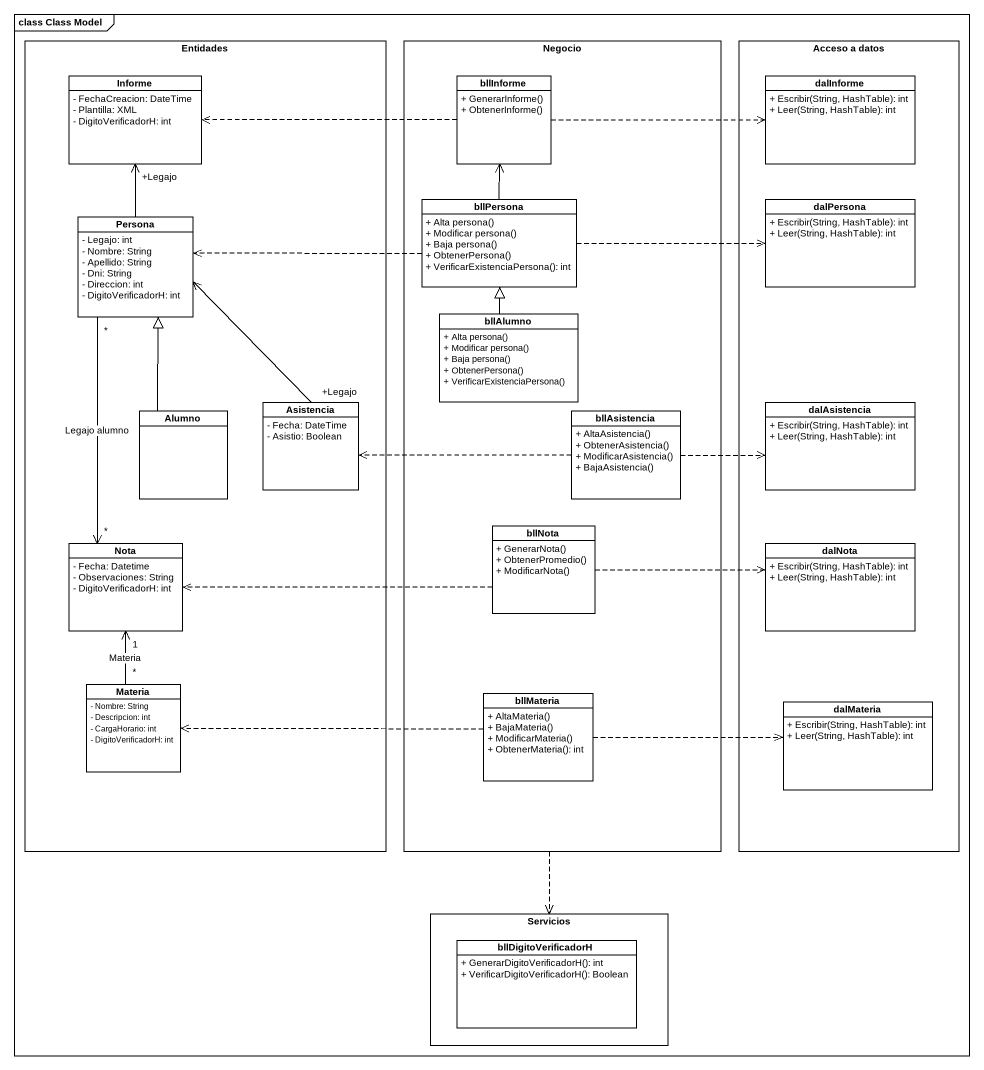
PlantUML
@startuml
mainframe class Class Model
hide circle
hide empty members
skinparam classAttributeIconSize 0
rectangle Entidades {
  class Informe {
    - FechaCreacion: DateTime
    - Plantilla: XML
    - DigitoVerificadorH: int
  }
  class Persona {
    - Legajo: int
    - Nombre: String
    - Apellido: String
    - Dni: String
    - Direccion: int
    - DigitoVerificadorH: int
  }
  class Alumno
  class Asistencia {
    - Fecha: DateTime
    - Asistio: Boolean
  }
  class Nota {
    - Fecha: Datetime
    - Observaciones: String
    - DigitoVerificadorH: int
  }
  class Materia {
    - Nombre: String
    - Descripcion: int
    - CargaHorario: int
    - DigitoVerificadorH: int
  }
}
rectangle Negocio {
  class bllInforme {
    + GenerarInforme()
    + ObtenerInforme()
  }
  class bllPersona {
    + Alta persona()
    + Modificar persona()
    + Baja persona()
    + ObtenerPersona()
    + VerificarExistenciaPersona(): int
  }
  class bllAlumno {
    + Alta persona()
    + Modificar persona()
    + Baja persona()
    + ObtenerPersona()
    + VerificarExistenciaPersona()
  }
  class bllAsistencia {
    + AltaAsistencia()
    + ObtenerAsistencia()
    + ModificarAsistencia()
    + BajaAsistencia()
  }
  class bllNota {
    + GenerarNota()
    + ObtenerPromedio()
    + ModificarNota()
  }
  class bllMateria {
    + AltaMateria()
    + BajaMateria()
    + ModificarMateria()
    + ObtenerMateria(): int
  }
}
rectangle "Acceso a datos" as Acceso_a_datos {
  class dalInforme {
    + Escribir(String, HashTable): int
    + Leer(String, HashTable): int
  }
  class dalPersona {
    + Escribir(String, HashTable): int
    + Leer(String, HashTable): int
  }
  class dalAsistencia {
    + Escribir(String, HashTable): int
    + Leer(String, HashTable): int
  }
  class dalNota {
    + Escribir(String, HashTable): int
    + Leer(String, HashTable): int
  }
  class dalMateria {
    + Escribir(String, HashTable): int
    + Leer(String, HashTable): int
  }
}
rectangle Servicios {
  class bllDigitoVerificadorH {
    + GenerarDigitoVerificadorH(): int
    + VerificarDigitoVerificadorH(): Boolean
  }
}
Negocio ..> Servicios
Informe "+Legajo" <-- Persona
bllInforme .left.> Informe
bllInforme .right.> dalInforme
Persona "*" --> "*" Nota : Legajo alumno
bllPersona -up-> bllInforme
bllPersona .left.> Persona
bllPersona .right.> dalPersona
bllPersona .right.> dalPersona
bllAlumno -up-|> bllPersona
Alumno -up-|> Persona
Asistencia "+Legajo" -up-> Persona
bllAsistencia .left.> Asistencia
bllAsistencia .right.> dalAsistencia
bllNota .left.> Nota
bllNota .right.> dalNota
Materia "*" -up-> "1" Nota : Materia
bllMateria .left.> Materia
bllMateria .right.> dalMateria
@enduml
